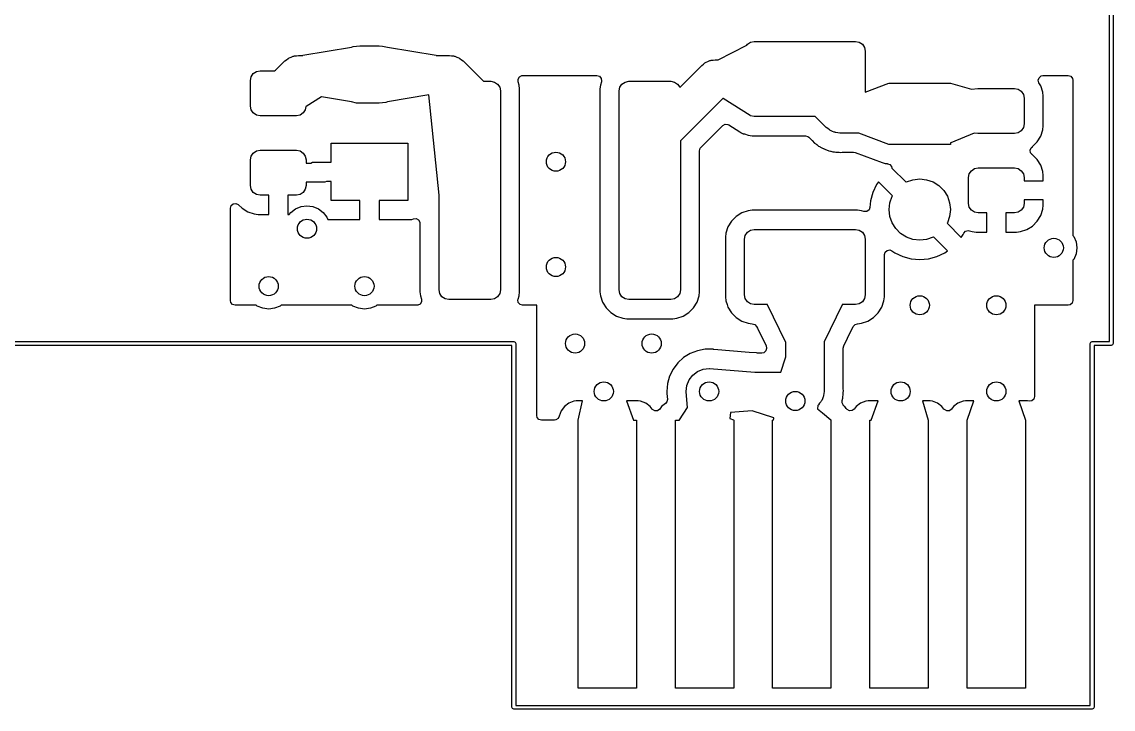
# Model space of a CAD drawing. Extents: x 90 to 175, y -109.5 to -35.9.
# Drawn here: x 146.55 to 175.05, y -109.55 to -91.6 of the extents above; entities that cross this region are included whole.
import ezdxf

# ---------------------------------------------------------------- set-up
doc = ezdxf.new("R2010")
doc.units = 0
doc.layers.add('BLACK', color=7, linetype='CONTINUOUS')

msp = doc.modelspace()

# ---------------------------------------------------------------- linework, layer by layer
at = {"layer": 'BLACK', "linetype": 'CONTINUOUS'}
for p, q in [((174.95, -99.95), (174.95, -36.05)), ((175.05, -36), (175.05, -100)), ((153.892275, -92.47087), (155.165897, -92.258599)), ((155.165897, -92.258599), (155.209538, -92.242716)), ((155.209538, -92.242716), (155.3825, -92.2225)), ((155.3825, -92.2225), (155.8825, -92.2225)), ((155.8825, -92.2225), (155.96957, -92.227571)), ((155.96957, -92.227571), (156.103778, -92.259379)), ((156.103778, -92.259379), (157.372724, -92.47087)), ((164.732252, -92.59), (165.481141, -92.203169)), ((165.481141, -92.203169), (165.485119, -92.202834)), ((165.485119, -92.202834), (165.498223, -92.183223)), ((165.498223, -92.183223), (165.579329, -92.12903)), ((165.579329, -92.12903), (165.675, -92.11)), ((165.675, -92.11), (168.325, -92.11)), ((168.325, -92.11), (168.420671, -92.12903)), ((168.420671, -92.12903), (168.501777, -92.183223)), ((168.501777, -92.183223), (168.55597, -92.264329)), ((168.55597, -92.264329), (168.575, -92.36)), ((153.423947, -92.618946), (153.466761, -92.586896)), ((153.466761, -92.586896), (153.50718, -92.551873)), ((153.50718, -92.551873), (153.523508, -92.544415)), ((153.523508, -92.544415), (153.537876, -92.533661)), ((153.537876, -92.533661), (153.587987, -92.514969)), ((153.587987, -92.514969), (153.636634, -92.492754)), ((153.636634, -92.492754), (153.654395, -92.4902)), ((153.654395, -92.4902), (153.671217, -92.483926)), ((153.671217, -92.483926), (153.72457, -92.48011)), ((153.72457, -92.48011), (153.7775, -92.4725)), ((153.7775, -92.4725), (153.889109, -92.4725)), ((153.889109, -92.4725), (153.892275, -92.47087)), ((157.372724, -92.47087), (157.375336, -92.4725)), ((157.375336, -92.4725), (157.7225, -92.4725)), ((157.7225, -92.4725), (157.775438, -92.480111)), ((157.775438, -92.480111), (157.828783, -92.483927)), ((157.828783, -92.483927), (157.8456, -92.490199)), ((157.8456, -92.490199), (157.863366, -92.492754)), ((157.863366, -92.492754), (157.912016, -92.514971)), ((157.912016, -92.514971), (157.962124, -92.533661)), ((157.962124, -92.533661), (157.97649, -92.544415)), ((157.97649, -92.544415), (157.99282, -92.551873)), ((157.99282, -92.551873), (158.033244, -92.5869)), ((158.033244, -92.5869), (158.076053, -92.618947)), ((164.470487, -92.632469), (164.519134, -92.610254)), ((164.519134, -92.610254), (164.536895, -92.6077)), ((164.536895, -92.6077), (164.553717, -92.601426)), ((164.553717, -92.601426), (164.60707, -92.59761)), ((164.60707, -92.59761), (164.66, -92.59)), ((164.66, -92.59), (164.732252, -92.59)), ((168.575, -92.36), (168.575, -93.434374)), ((152.598223, -92.948223), (152.679329, -92.89403)), ((152.679329, -92.89403), (152.775, -92.875)), ((152.775, -92.875), (153.144538, -92.875)), ((153.144538, -92.875), (153.148644, -92.872012)), ((153.148644, -92.872012), (153.180161, -92.862731)), ((153.180161, -92.862731), (153.423947, -92.618946)), ((158.076053, -92.618947), (158.607107, -93.15)), ((163.732229, -93.310663), (164.306447, -92.736446)), ((164.306447, -92.736446), (164.349261, -92.704396)), ((164.349261, -92.704396), (164.38968, -92.669373)), ((164.38968, -92.669373), (164.406008, -92.661915)), ((164.406008, -92.661915), (164.420376, -92.651161)), ((164.420376, -92.651161), (164.470487, -92.632469)), ((152.525, -93.125), (152.54403, -93.029329)), ((152.525, -93.8), (152.525, -93.125)), ((152.54403, -93.029329), (152.598223, -92.948223)), ((158.607107, -93.15), (158.8, -93.15)), ((158.8, -93.15), (158.895671, -93.16903)), ((158.895671, -93.16903), (158.976777, -93.223223)), ((159.509696, -93.093176), (159.545428, -93.033134)), ((159.512097, -93.163003), (159.509696, -93.093176)), ((159.539999, -93.247203), (159.512097, -93.163003)), ((159.545428, -93.033134), (159.607948, -93.001941)), ((159.607948, -93.001941), (159.629804, -93)), ((159.629804, -93), (161.570196, -93)), ((161.570196, -93), (161.637235, -93.019685)), ((161.637235, -93.019685), (161.68299, -93.072489)), ((161.687902, -93.163004), (161.660001, -93.247203)), ((161.68299, -93.072489), (161.692934, -93.141647)), ((161.692934, -93.141647), (161.687902, -93.163004)), ((162.223223, -93.223223), (162.304329, -93.16903)), ((162.304329, -93.16903), (162.4, -93.15)), ((162.4, -93.15), (163.5, -93.15)), ((163.5, -93.15), (163.595671, -93.16903)), ((163.595671, -93.16903), (163.676777, -93.223223)), ((173.092604, -93.121704), (173.113527, -93.05504)), ((173.111044, -93.189096), (173.092604, -93.121704)), ((173.113527, -93.05504), (173.167169, -93.010271)), ((173.167169, -93.010271), (173.216583, -93)), ((173.216583, -93), (173.876, -93)), ((173.876, -93), (173.943039, -93.019685)), ((173.943039, -93.019685), (173.988794, -93.072489)), ((173.988794, -93.072489), (174, -93.124)), ((174, -93.124), (174, -97.174437)), ((158.976777, -93.223223), (159.03097, -93.304329)), ((159.03097, -93.304329), (159.05, -93.4)), ((159.05, -93.4), (159.05, -98.6)), ((159.550499, -93.349992), (159.539999, -93.247203)), ((159.5505, -98.650009), (159.550499, -93.349992)), ((161.66, -93.247204), (161.6495, -93.349983)), ((161.6495, -93.349983), (161.6495, -98.650001)), ((161.660001, -93.247203), (161.66, -93.247204)), ((162.15, -93.4), (162.16903, -93.304329)), ((162.15, -98.6), (162.15, -93.4)), ((162.16903, -93.304329), (162.223223, -93.223223)), ((163.676777, -93.223223), (163.73097, -93.304329)), ((163.73097, -93.304329), (163.732229, -93.310663)), ((168.575, -93.434374), (169.192951, -93.202643)), ((169.192951, -93.202643), (169.2, -93.202882)), ((169.2, -93.202882), (169.2, -93.2)), ((169.2, -93.2), (170.8, -93.2)), ((170.8, -93.2), (170.8, -93.202834)), ((170.8, -93.202834), (170.80343, -93.201416)), ((170.80343, -93.201416), (170.806585, -93.201852)), ((170.806585, -93.201852), (171.352841, -93.355486)), ((171.352841, -93.355486), (171.518689, -93.338159)), ((171.518689, -93.338159), (171.519891, -93.338516)), ((171.519891, -93.338516), (171.525, -93.3375)), ((171.525, -93.3375), (172.475, -93.3375)), ((172.475, -93.3375), (172.570671, -93.35653)), ((172.570671, -93.35653), (172.651777, -93.410723)), ((172.651777, -93.410723), (172.70597, -93.491829)), ((173.159814, -93.268166), (173.111044, -93.189096)), ((173.214999, -93.434703), (173.159814, -93.268166)), ((173.225499, -93.537492), (173.214999, -93.434703)), ((154.376, -93.554749), (153.978337, -93.807325)), ((155.161212, -93.685618), (154.376, -93.554749)), ((155.29543, -93.717429), (155.161212, -93.685618)), ((155.3825, -93.7225), (155.29543, -93.717429)), ((155.8825, -93.7225), (155.3825, -93.7225)), ((156.055462, -93.702284), (155.8825, -93.7225)), ((156.099107, -93.686398), (156.055462, -93.702284)), ((157.177076, -93.506736), (156.099107, -93.686398)), ((157.448714, -96.122925), (157.177076, -93.506736)), ((164.861626, -93.59548), (163.75, -94.707106)), ((164.862613, -93.596271), (164.861626, -93.59548)), ((165.572855, -94.046863), (164.862613, -93.596271)), ((172.70597, -93.491829), (172.725, -93.5875)), ((172.725, -93.5875), (172.725, -94.2625)), ((173.2255, -94.312509), (173.225499, -93.537492)), ((152.54403, -93.895671), (152.525, -93.8)), ((152.598223, -93.976777), (152.54403, -93.895671)), ((152.679329, -94.03097), (152.598223, -93.976777)), ((152.775, -94.05), (152.679329, -94.03097)), ((153.820671, -94.03097), (153.725, -94.05)), ((153.901777, -93.976777), (153.820671, -94.03097)), ((153.95597, -93.895671), (153.901777, -93.976777)), ((153.97337, -93.808193), (153.95597, -93.895671)), ((153.978337, -93.807325), (153.97337, -93.808193)), ((153.725, -94.05), (152.775, -94.05)), ((164.286813, -94.878106), (164.858084, -94.306835)), ((164.858084, -94.306835), (164.919405, -94.273352)), ((164.919405, -94.273352), (164.989097, -94.278336)), ((164.989097, -94.278336), (165.012184, -94.289808)), ((165.012184, -94.289808), (165.302055, -94.473709)), ((165.573661, -94.047182), (165.572855, -94.046863)), ((165.579329, -94.05097), (165.573661, -94.047182)), ((165.675, -94.07), (165.579329, -94.05097)), ((167.272893, -94.07), (165.675, -94.07)), ((167.556446, -94.353553), (167.272893, -94.07)), ((172.725, -94.2625), (172.70597, -94.358171)), ((173.214999, -94.415297), (173.2255, -94.312509)), ((165.302055, -94.473709), (165.309251, -94.477378)), ((165.309251, -94.477378), (165.318184, -94.481934)), ((165.318184, -94.481934), (165.322562, -94.484395)), ((165.322562, -94.484395), (165.340571, -94.495503)), ((165.340571, -94.495503), (165.355659, -94.50481)), ((165.355659, -94.50481), (165.355661, -94.504811)), ((165.355661, -94.504811), (165.355666, -94.504814)), ((165.355666, -94.504814), (165.355668, -94.504814)), ((165.355668, -94.504814), (165.355671, -94.504816)), ((165.355671, -94.504816), (165.367821, -94.508842)), ((165.367821, -94.508842), (165.385155, -94.516084)), ((165.385155, -94.516084), (165.386397, -94.516718)), ((165.386397, -94.516718), (165.390449, -94.518326)), ((165.390449, -94.518326), (165.394568, -94.51994)), ((165.394568, -94.51994), (165.394574, -94.519941)), ((165.394574, -94.519941), (165.394576, -94.519942)), ((165.394576, -94.519942), (165.413816, -94.52437)), ((165.413816, -94.52437), (165.419411, -94.525936)), ((165.419411, -94.525936), (165.522203, -94.559999)), ((165.522203, -94.559999), (165.624991, -94.5705)), ((165.624991, -94.5705), (167.014215, -94.570499)), ((167.014215, -94.570499), (167.081254, -94.590184)), ((167.081254, -94.590184), (167.101896, -94.606818)), ((167.599262, -94.385604), (167.556446, -94.353553)), ((167.63968, -94.420627), (167.599262, -94.385604)), ((167.656006, -94.428083), (167.63968, -94.420627)), ((167.670375, -94.438839), (167.656006, -94.428083)), ((167.720485, -94.457529), (167.670375, -94.438839)), ((167.769134, -94.479746), (167.720485, -94.457529)), ((167.786899, -94.4823), (167.769134, -94.479746)), ((167.803717, -94.488573), (167.786899, -94.4823)), ((167.857061, -94.492388), (167.803717, -94.488573)), ((167.91, -94.5), (167.857061, -94.492388)), ((168.404545, -94.5), (167.91, -94.5)), ((168.407592, -94.502847), (168.404545, -94.5)), ((169.192951, -94.797356), (168.407592, -94.502847)), ((171.419241, -94.50145), (170.807071, -94.760363)), ((171.518688, -94.51184), (171.419241, -94.50145)), ((171.521124, -94.511839), (171.518688, -94.51184)), ((171.521272, -94.511758), (171.521124, -94.511839)), ((171.525, -94.5125), (171.521272, -94.511758)), ((172.475, -94.5125), (171.525, -94.5125)), ((172.570671, -94.49347), (172.475, -94.5125)), ((172.651777, -94.439277), (172.570671, -94.49347)), ((172.70597, -94.358171), (172.651777, -94.439277)), ((173.067712, -94.731156), (173.159814, -94.581834)), ((173.159814, -94.581834), (173.214999, -94.415297)), ((154.6325, -95.2625), (154.6325, -94.7625)), ((154.6325, -94.7625), (156.6325, -94.7625)), ((156.6325, -94.7625), (156.6325, -96.2625)), ((163.75, -94.707106), (163.75, -98.6)), ((164.270184, -94.898743), (164.286813, -94.878106)), ((167.101896, -94.606818), (167.184366, -94.689287)), ((167.184366, -94.689287), (167.193566, -94.698487)), ((167.193566, -94.698487), (167.254941, -94.763053)), ((167.254941, -94.763053), (167.254944, -94.763055)), ((167.254944, -94.763055), (167.254947, -94.763058)), ((167.254947, -94.763058), (167.285877, -94.784584)), ((167.285877, -94.784584), (167.305295, -94.7981)), ((167.305295, -94.7981), (167.30905, -94.800932)), ((167.30905, -94.800932), (167.356593, -94.839698)), ((167.356593, -94.839698), (167.387045, -94.855604)), ((167.387045, -94.855604), (167.393756, -94.859671)), ((167.393756, -94.859671), (167.421951, -94.879295)), ((167.421951, -94.879295), (167.478332, -94.90349)), ((169.197052, -94.798101), (169.192951, -94.797356)), ((169.2, -94.796881), (169.197052, -94.798101)), ((169.2, -94.8), (169.2, -94.796881)), ((170.8, -94.8), (169.2, -94.8)), ((170.807071, -94.760363), (170.8, -94.760415)), ((170.8, -94.760415), (170.8, -94.8)), ((172.882397, -94.947417), (172.910243, -94.883336)), ((172.910243, -94.883336), (172.940344, -94.857254)), ((172.940344, -94.857254), (172.943656, -94.855212)), ((172.943656, -94.855212), (173.067712, -94.731156)), ((152.525, -95.2), (152.54403, -95.104329)), ((152.54403, -95.104329), (152.598223, -95.023223)), ((152.598223, -95.023223), (152.679329, -94.96903)), ((152.679329, -94.96903), (152.775, -94.95)), ((152.775, -94.95), (153.725, -94.95)), ((153.725, -94.95), (153.820671, -94.96903)), ((153.820671, -94.96903), (153.901777, -95.023223)), ((153.901777, -95.023223), (153.95597, -95.104329)), ((153.95597, -95.104329), (153.975, -95.2)), ((164.250499, -94.965781), (164.270184, -94.898743)), ((164.2505, -98.650009), (164.250499, -94.965781)), ((167.478332, -94.90349), (167.482567, -94.905501)), ((167.482567, -94.905501), (167.536951, -94.933909)), ((167.536951, -94.933909), (167.569973, -94.943356)), ((167.569973, -94.943356), (167.577365, -94.945989)), ((167.577365, -94.945989), (167.60894, -94.959539)), ((167.60894, -94.959539), (167.608941, -94.95954)), ((167.608941, -94.95954), (167.622054, -94.962234)), ((167.622054, -94.962234), (167.669055, -94.971892)), ((167.669055, -94.971892), (167.673595, -94.973006)), ((167.673595, -94.973006), (167.732582, -94.989886)), ((167.732582, -94.989886), (167.766841, -94.992494)), ((167.766841, -94.992494), (167.774609, -94.993585)), ((167.774609, -94.993585), (167.808255, -95.0005)), ((167.808255, -95.0005), (167.808259, -95.0005)), ((167.808259, -95.0005), (167.869601, -95.0005)), ((167.869601, -95.0005), (167.874308, -95.000678)), ((167.874308, -95.000678), (167.898209, -95.002499)), ((167.898209, -95.002499), (167.935475, -95.005337)), ((167.935475, -95.005337), (167.935475, -95.005336)), ((167.935475, -95.005336), (167.935476, -95.005337)), ((167.935476, -95.005337), (167.969559, -95.000996)), ((167.969559, -95.000996), (167.977389, -95.0005)), ((167.977389, -95.0005), (168.272514, -95.0005)), ((168.272514, -95.0005), (168.316053, -95.008395)), ((168.316053, -95.008395), (169.015451, -95.270669)), ((172.893617, -95.01638), (172.882397, -94.947417)), ((172.937817, -95.065524), (172.893617, -95.01638)), ((172.937677, -95.065702), (172.937817, -95.065524)), ((172.938713, -95.066521), (172.937677, -95.065702)), ((172.940339, -95.068329), (172.938713, -95.066521)), ((172.943341, -95.070181), (172.940339, -95.068329)), ((172.943344, -95.070183), (172.943341, -95.070181)), ((173.067315, -95.194154), (172.943344, -95.070183)), ((152.525, -95.875), (152.525, -95.2)), ((153.975, -95.2), (153.975, -95.2875)), ((153.975, -95.2875), (154.10191, -95.2875)), ((154.10191, -95.2875), (154.142504, -95.265334)), ((154.142504, -95.265334), (154.168862, -95.2625)), ((154.168862, -95.2625), (154.6325, -95.2625)), ((169.015451, -95.270669), (169.015457, -95.27067)), ((169.015457, -95.27067), (169.015458, -95.270671)), ((169.015458, -95.270671), (169.067678, -95.28508)), ((169.067678, -95.28508), (169.072833, -95.286749)), ((169.072833, -95.286749), (169.092517, -95.294091)), ((169.092517, -95.294091), (169.152113, -95.300499)), ((169.152113, -95.300499), (169.152122, -95.300499)), ((169.152122, -95.300499), (169.152127, -95.3005)), ((169.152127, -95.3005), (169.152131, -95.300499)), ((169.152131, -95.300499), (169.155434, -95.300677)), ((169.155417, -95.300977), (169.155353, -95.302178)), ((169.155353, -95.302178), (169.216672, -95.320112)), ((169.155431, -95.300856), (169.155417, -95.300977)), ((169.155434, -95.300677), (169.155424, -95.300855)), ((169.155424, -95.300855), (169.155431, -95.300856)), ((169.216672, -95.320112), (169.262483, -95.372867)), ((169.262483, -95.372867), (169.270016, -95.416462)), ((169.270016, -95.416462), (169.64054, -95.786986)), ((171.348223, -95.485723), (171.429329, -95.43153)), ((171.429329, -95.43153), (171.525, -95.4125)), ((171.525, -95.4125), (172.475, -95.4125)), ((172.475, -95.4125), (172.570671, -95.43153)), ((172.570671, -95.43153), (172.651777, -95.485723)), ((173.159356, -95.343375), (173.067315, -95.194154)), ((173.159358, -95.34338), (173.159356, -95.343375)), ((173.214505, -95.509802), (173.159358, -95.34338)), ((169.652893, -95.779225), (169.821983, -95.720058)), ((169.821983, -95.720058), (170, -95.7)), ((170, -95.7), (170.178017, -95.720058)), ((170.178017, -95.720058), (170.347107, -95.779225)), ((171.275, -95.6625), (171.29403, -95.566829)), ((171.275, -96.3375), (171.275, -95.6625)), ((171.29403, -95.566829), (171.348223, -95.485723)), ((172.651777, -95.485723), (172.70597, -95.566829)), ((172.70597, -95.566829), (172.725, -95.6625)), ((172.725, -95.6625), (172.725, -95.75)), ((173.224998, -95.612513), (173.214505, -95.509802)), ((173.224999, -95.612528), (173.224998, -95.612513)), ((173.224999, -95.75), (173.224999, -95.612528)), ((152.54403, -95.970671), (152.525, -95.875)), ((152.598223, -96.051777), (152.54403, -95.970671)), ((153.95597, -95.970671), (153.901777, -96.051777)), ((153.975, -95.875), (153.95597, -95.970671)), ((154.438638, -95.7875), (153.975, -95.7875)), ((153.975, -95.7875), (153.975, -95.875)), ((154.464996, -95.784666), (154.438638, -95.7875)), ((154.50559, -95.7625), (154.464996, -95.784666)), ((154.6325, -95.7625), (154.50559, -95.7625)), ((154.6325, -96.2625), (154.6325, -95.7625)), ((168.869868, -95.847513), (168.773734, -96.053673)), ((168.920973, -95.774526), (168.869868, -95.847513)), ((169.286986, -96.140539), (168.920973, -95.774526)), ((169.64054, -95.786986), (169.652893, -95.779225)), ((170.347107, -95.779225), (170.498792, -95.874535)), ((170.498792, -95.874535), (170.625465, -96.001208)), ((170.625465, -96.001208), (170.720775, -96.152893)), ((172.725, -95.75), (173.224999, -95.75)), ((152.679329, -96.10597), (152.598223, -96.051777)), ((152.775, -96.125), (152.679329, -96.10597)), ((153, -96.125), (152.775, -96.125)), ((153, -96.624998), (153, -96.125)), ((153.725, -96.125), (153.5, -96.125)), ((153.5, -96.125), (153.5, -96.624999)), ((153.820671, -96.10597), (153.725, -96.125)), ((153.901777, -96.051777), (153.820671, -96.10597)), ((155.3825, -96.2625), (154.6325, -96.2625)), ((155.3825, -96.7625), (155.3825, -96.2625)), ((156.6325, -96.2625), (155.8825, -96.2625)), ((155.8825, -96.2625), (155.8825, -96.7625)), ((157.448811, -96.123641), (157.448714, -96.122925)), ((157.45, -96.125537), (157.448811, -96.123641)), ((157.45, -98.6), (157.45, -96.125537)), ((168.714858, -96.273399), (168.70003, -96.442886)), ((168.71486, -96.273389), (168.714858, -96.273399)), ((168.77373, -96.053682), (168.71486, -96.273389)), ((168.773734, -96.053673), (168.77373, -96.053682)), ((169.220058, -96.321983), (169.279225, -96.152893)), ((169.279225, -96.152893), (169.286986, -96.140539)), ((170.720775, -96.152893), (170.779942, -96.321983)), ((173.225, -96.25), (172.725, -96.25)), ((172.725, -96.25), (172.725, -96.3375)), ((173.225, -96.387473), (173.225, -96.25)), ((152, -96.460023), (152.019685, -96.392984)), ((152, -98.876), (152, -96.460023)), ((152.019685, -96.392984), (152.072489, -96.347229)), ((152.072489, -96.347229), (152.141647, -96.337285)), ((152.141647, -96.337285), (152.205203, -96.36631)), ((152.205203, -96.36631), (152.211681, -96.372342)), ((152.211681, -96.372342), (152.306654, -96.467315)), ((152.306654, -96.467315), (152.455875, -96.559356)), ((152.455875, -96.559356), (152.45588, -96.559358)), ((152.45588, -96.559358), (152.622302, -96.614505)), ((153.537935, -96.624999), (153.575736, -96.575736)), ((153.575736, -96.575736), (153.7, -96.480385)), ((153.7, -96.480385), (153.844709, -96.420445)), ((153.844709, -96.420445), (154, -96.4)), ((154, -96.4), (154.155291, -96.420445)), ((154.155291, -96.420445), (154.3, -96.480385)), ((154.3, -96.480385), (154.424264, -96.575736)), ((154.424264, -96.575736), (154.519615, -96.7)), ((165.355663, -96.585187), (165.206342, -96.677289)), ((165.355668, -96.585185), (165.355663, -96.585187)), ((165.5222, -96.530001), (165.355668, -96.585185)), ((165.522203, -96.53), (165.5222, -96.530001)), ((165.624981, -96.519501), (165.522203, -96.53)), ((165.624998, -96.5195), (165.624981, -96.519501)), ((168.37501, -96.5195), (165.624998, -96.5195)), ((168.477795, -96.53), (168.37501, -96.5195)), ((168.477799, -96.530001), (168.477795, -96.53)), ((168.537499, -96.549784), (168.477799, -96.530001)), ((168.548224, -96.552811), (168.537499, -96.549784)), ((168.617986, -96.548933), (168.548224, -96.552811)), ((168.674577, -96.507954), (168.617986, -96.548933)), ((168.70003, -96.442886), (168.674577, -96.507954)), ((169.2, -96.5), (169.220058, -96.321983)), ((169.220058, -96.678017), (169.2, -96.5)), ((170.779942, -96.321983), (170.8, -96.5)), ((170.8, -96.5), (170.779942, -96.678017)), ((171.29403, -96.433171), (171.275, -96.3375)), ((171.348223, -96.514277), (171.29403, -96.433171)), ((171.429329, -96.56847), (171.348223, -96.514277)), ((171.525, -96.5875), (171.429329, -96.56847)), ((171.75, -96.5875), (171.525, -96.5875)), ((171.75, -97.087498), (171.75, -96.5875)), ((172.475, -96.5875), (172.25, -96.5875)), ((172.25, -96.5875), (172.25, -97.087499)), ((172.570671, -96.56847), (172.475, -96.5875)), ((172.651777, -96.514277), (172.570671, -96.56847)), ((172.70597, -96.433171), (172.651777, -96.514277)), ((172.725, -96.3375), (172.70597, -96.433171)), ((173.159358, -96.656619), (173.214505, -96.490197)), ((173.214505, -96.490197), (173.214506, -96.49019)), ((173.214506, -96.49019), (173.224999, -96.387486)), ((173.224999, -96.387486), (173.225, -96.387473)), ((152.622302, -96.614505), (152.622309, -96.614506)), ((152.622309, -96.614506), (152.725019, -96.624999)), ((152.725019, -96.624999), (152.999999, -96.624999)), ((152.999999, -96.624999), (153, -96.624998)), ((153.5, -96.624999), (153.537935, -96.624999)), ((154.519615, -96.7), (154.543677, -96.758092)), ((154.543677, -96.758092), (154.584655, -96.762499)), ((154.584655, -96.762499), (154.584672, -96.7625)), ((154.584672, -96.7625), (155.3825, -96.7625)), ((155.8825, -96.7625), (156.680328, -96.7625)), ((156.680328, -96.7625), (156.680344, -96.762499)), ((156.680344, -96.762499), (156.739872, -96.756098)), ((156.739872, -96.756098), (156.739883, -96.756095)), ((156.739883, -96.756095), (156.782166, -96.740325)), ((156.782166, -96.740325), (156.851857, -96.73534)), ((156.851857, -96.73534), (156.913181, -96.768824)), ((156.913181, -96.768824), (156.946666, -96.830147)), ((156.946666, -96.830147), (156.9495, -96.856506)), ((156.9495, -96.856506), (156.9495, -98.650001)), ((165.082289, -96.801342), (164.990187, -96.950663)), ((165.206342, -96.677289), (165.082289, -96.801342)), ((169.279225, -96.847107), (169.220058, -96.678017)), ((169.374535, -96.998792), (169.279225, -96.847107)), ((170.720775, -96.847107), (170.713013, -96.85946)), ((170.713013, -96.85946), (171.079025, -97.225472)), ((170.779942, -96.678017), (170.720775, -96.847107)), ((172.943345, -96.929815), (173.067315, -96.805845)), ((173.067315, -96.805845), (173.159356, -96.656624)), ((173.159356, -96.656624), (173.159358, -96.656619)), ((164.935, -97.117204), (164.9245, -97.219983)), ((164.935001, -97.117204), (164.935, -97.117204)), ((164.990186, -96.950666), (164.935001, -97.117203)), ((164.935001, -97.117203), (164.935001, -97.117204)), ((164.990187, -96.950663), (164.990186, -96.950666)), ((165.44403, -97.174329), (165.498223, -97.093223)), ((165.498223, -97.093223), (165.579329, -97.03903)), ((165.579329, -97.03903), (165.675, -97.02)), ((165.675, -97.02), (168.325, -97.02)), ((168.325, -97.02), (168.420671, -97.03903)), ((168.420671, -97.03903), (168.501777, -97.093223)), ((168.501777, -97.093223), (168.55597, -97.174329)), ((169.501208, -97.125465), (169.374535, -96.998792)), ((169.652893, -97.220775), (169.501208, -97.125465)), ((171.079025, -97.225472), (171.130132, -97.152483)), ((171.130132, -97.152483), (171.146391, -97.117615)), ((171.146391, -97.117615), (171.192561, -97.065174)), ((171.192561, -97.065174), (171.259754, -97.04602)), ((171.259754, -97.04602), (171.29778, -97.05231)), ((171.29778, -97.05231), (171.372305, -97.077005)), ((171.372305, -97.077005), (171.372309, -97.077006)), ((171.372309, -97.077006), (171.475019, -97.087499)), ((171.475019, -97.087499), (171.749999, -97.087499)), ((171.749999, -97.087499), (171.75, -97.087498)), ((172.25, -97.087499), (172.524972, -97.087499)), ((172.524972, -97.087499), (172.524986, -97.087498)), ((172.524986, -97.087498), (172.627697, -97.077005)), ((172.627697, -97.077005), (172.794119, -97.021858)), ((172.794119, -97.021858), (172.794124, -97.021856)), ((172.794124, -97.021856), (172.943345, -96.929815)), ((164.9245, -97.219983), (164.9245, -98.780001)), ((165.425, -97.27), (165.44403, -97.174329)), ((165.425, -98.73), (165.425, -97.27)), ((168.55597, -97.174329), (168.575, -97.27)), ((168.575, -97.27), (168.575, -98.73)), ((169.821983, -97.279942), (169.652893, -97.220775)), ((170, -97.3), (169.821983, -97.279942)), ((170.178017, -97.279942), (170, -97.3)), ((170.347107, -97.220775), (170.178017, -97.279942)), ((170.35946, -97.213013), (170.347107, -97.220775)), ((170.725472, -97.579025), (170.35946, -97.213013)), ((174, -97.174437), (174.019615, -97.2)), ((174.019615, -97.2), (174.079555, -97.344709)), ((174.079555, -97.344709), (174.1, -97.5)), ((169.075499, -97.677865), (169.095184, -97.610827)), ((169.0755, -98.780009), (169.075499, -97.677865)), ((169.095184, -97.610827), (169.147987, -97.565072)), ((169.147987, -97.565072), (169.217146, -97.555128)), ((169.217146, -97.555128), (169.270623, -97.576292)), ((169.270623, -97.576292), (169.34751, -97.630129)), ((169.34751, -97.630129), (169.347516, -97.630133)), ((169.347516, -97.630133), (169.553673, -97.726265)), ((169.553673, -97.726265), (169.553682, -97.726269)), ((169.553682, -97.726269), (169.773389, -97.785139)), ((170.22661, -97.785139), (170.446317, -97.726269)), ((170.446317, -97.726269), (170.446331, -97.726264)), ((170.446331, -97.726264), (170.652478, -97.630136)), ((170.652478, -97.630136), (170.725472, -97.579025)), ((174.079555, -97.655291), (174.019615, -97.8)), ((174.1, -97.5), (174.079555, -97.655291)), ((169.773389, -97.785139), (169.7734, -97.785141)), ((169.7734, -97.785141), (169.999998, -97.804966)), ((169.999998, -97.804966), (170.000002, -97.804966)), ((170.000002, -97.804966), (170.226599, -97.785141)), ((170.226599, -97.785141), (170.22661, -97.785139)), ((174.019615, -97.8), (174, -97.825562)), ((174, -97.825562), (174, -98.876)), ((152.011206, -98.927511), (152, -98.876)), ((156.9495, -98.650001), (156.949501, -98.650018)), ((156.949501, -98.650018), (156.96, -98.752796)), ((156.96, -98.752796), (156.987902, -98.836995)), ((156.987902, -98.836995), (156.990304, -98.906824)), ((157.46903, -98.695671), (157.45, -98.6)), ((157.523223, -98.776777), (157.46903, -98.695671)), ((157.604329, -98.83097), (157.523223, -98.776777)), ((157.7, -98.85), (157.604329, -98.83097)), ((158.8, -98.85), (157.7, -98.85)), ((158.895671, -98.83097), (158.8, -98.85)), ((158.976777, -98.776777), (158.895671, -98.83097)), ((159.03097, -98.695671), (158.976777, -98.776777)), ((159.05, -98.6), (159.03097, -98.695671)), ((159.507066, -98.858353), (159.512098, -98.836996)), ((159.51701, -98.927511), (159.507066, -98.858353)), ((159.512098, -98.836995), (159.539999, -98.752797)), ((159.512098, -98.836996), (159.512098, -98.836995)), ((159.539999, -98.752797), (159.5505, -98.650009)), ((161.6495, -98.650001), (161.649501, -98.650018)), ((161.649501, -98.650018), (161.66, -98.752796)), ((161.66, -98.752796), (161.660001, -98.752799)), ((161.660001, -98.752799), (161.715185, -98.919331)), ((162.16903, -98.695671), (162.15, -98.6)), ((162.223223, -98.776777), (162.16903, -98.695671)), ((162.304329, -98.83097), (162.223223, -98.776777)), ((162.4, -98.85), (162.304329, -98.83097)), ((163.5, -98.85), (162.4, -98.85)), ((163.595671, -98.83097), (163.5, -98.85)), ((163.676777, -98.776777), (163.595671, -98.83097)), ((163.73097, -98.695671), (163.676777, -98.776777)), ((163.75, -98.6), (163.73097, -98.695671)), ((164.184814, -98.919334), (164.239999, -98.752797)), ((164.239999, -98.752797), (164.2505, -98.650009)), ((164.9245, -98.780001), (164.924501, -98.780018)), ((164.924501, -98.780018), (164.935, -98.882796)), ((165.44403, -98.825671), (165.425, -98.73)), ((165.498223, -98.906777), (165.44403, -98.825671)), ((168.55597, -98.825671), (168.501777, -98.906777)), ((168.575, -98.73), (168.55597, -98.825671)), ((169.064999, -98.882797), (169.0755, -98.780009)), ((174, -98.876), (173.980315, -98.943039)), ((152.056961, -98.980315), (152.011206, -98.927511)), ((152.124, -99), (152.056961, -98.980315)), ((152.674437, -99), (152.124, -99)), ((152.7, -99.019615), (152.674437, -99)), ((152.844709, -99.079555), (152.7, -99.019615)), ((153, -99.1), (152.844709, -99.079555)), ((153.155291, -99.079555), (153, -99.1)), ((153.3, -99.019615), (153.155291, -99.079555)), ((153.325563, -99), (153.3, -99.019615)), ((155.174437, -99), (153.325563, -99)), ((155.2, -99.019615), (155.174437, -99)), ((155.344709, -99.079555), (155.2, -99.019615)), ((155.5, -99.1), (155.344709, -99.079555)), ((155.655291, -99.079555), (155.5, -99.1)), ((155.8, -99.019615), (155.655291, -99.079555)), ((155.825563, -99), (155.8, -99.019615)), ((156.870196, -99), (155.825563, -99)), ((156.892052, -98.998059), (156.870196, -99)), ((156.954572, -98.966866), (156.892052, -98.998059)), ((156.990304, -98.906824), (156.954572, -98.966866)), ((159.562765, -98.980315), (159.51701, -98.927511)), ((159.629804, -99), (159.562765, -98.980315)), ((160, -99), (159.629804, -99)), ((160, -101.876), (160, -99)), ((161.715185, -98.919331), (161.715187, -98.919336)), ((161.715187, -98.919336), (161.729807, -98.943039)), ((161.729807, -98.943039), (161.807288, -99.068656)), ((161.807288, -99.068656), (161.931344, -99.192712)), ((163.968656, -99.192712), (164.092712, -99.068656)), ((164.092712, -99.068656), (164.184814, -98.919334)), ((164.935, -98.882796), (164.935001, -98.882799)), ((164.935001, -98.882799), (164.967315, -98.980315)), ((164.967315, -98.980315), (164.990186, -99.049334)), ((164.990186, -99.049334), (165.082288, -99.198656)), ((165.579329, -98.96097), (165.498223, -98.906777)), ((165.675, -98.98), (165.579329, -98.96097)), ((166.023203, -98.98), (165.675, -98.98)), ((166.023675, -98.987503), (166.023203, -98.98)), ((166.49679, -99.953446), (166.023675, -98.987503)), ((167.976324, -98.987503), (167.50321, -99.953446)), ((167.977517, -98.982363), (167.976324, -98.987503)), ((168.325, -98.98), (167.97654, -98.98)), ((167.97654, -98.98), (167.977517, -98.982363)), ((168.420671, -98.96097), (168.325, -98.98)), ((168.501777, -98.906777), (168.420671, -98.96097)), ((168.917712, -99.198656), (169.009814, -99.049334)), ((169.009814, -99.049334), (169.064999, -98.882797)), ((173.876, -99), (173, -99)), ((173, -99), (173, -101.382399)), ((173.927511, -98.988794), (173.876, -99)), ((173.980315, -98.943039), (173.927511, -98.988794)), ((161.931344, -99.192712), (162.080666, -99.284814)), ((162.080666, -99.284814), (162.247203, -99.339999)), ((162.247203, -99.339999), (162.349991, -99.3505)), ((162.349991, -99.3505), (163.550008, -99.350499)), ((163.550008, -99.350499), (163.652797, -99.339999)), ((163.652797, -99.339999), (163.819334, -99.284814)), ((163.819334, -99.284814), (163.968656, -99.192712)), ((165.082288, -99.198656), (165.206344, -99.322712)), ((165.206344, -99.322712), (165.355666, -99.414814)), ((165.355666, -99.414814), (165.522203, -99.469999)), ((168.477797, -99.469999), (168.644334, -99.414814)), ((168.644334, -99.414814), (168.793656, -99.322712)), ((168.793656, -99.322712), (168.917712, -99.198656)), ((165.522203, -99.469999), (165.624991, -99.4805)), ((165.624991, -99.4805), (165.625003, -99.480499)), ((165.625003, -99.480499), (165.628139, -99.48066)), ((165.628129, -99.480844), (165.628099, -99.481442)), ((165.628099, -99.481442), (165.691929, -99.500162)), ((165.628132, -99.480821), (165.628129, -99.480844)), ((165.628139, -99.48066), (165.62813, -99.48082)), ((165.62813, -99.48082), (165.628132, -99.480821)), ((165.691929, -99.500162), (165.736283, -99.549955)), ((165.736283, -99.549955), (165.759964, -99.598303)), ((165.759964, -99.598303), (165.986859, -100.061548)), ((168.113061, -99.857543), (168.263715, -99.549955)), ((168.263715, -99.549955), (168.310882, -99.498408)), ((168.310882, -99.498408), (168.371896, -99.481385)), ((168.371859, -99.480659), (168.374998, -99.480499)), ((168.371896, -99.481385), (168.371859, -99.480659)), ((168.374998, -99.480499), (168.375008, -99.480499)), ((168.375008, -99.480499), (168.477797, -99.469999)), ((139.6, -99.95), (159.4, -99.95)), ((159.4, -99.95), (159.435355, -99.964645)), ((159.435355, -99.964645), (159.45, -100)), ((159.45, -100), (159.45, -109.45)), ((166.499024, -99.956573), (166.49679, -99.953446)), ((166.5, -99.956977), (166.499024, -99.956573)), ((166.5, -100.364213), (166.5, -99.956977)), ((167.50321, -99.953446), (167.5, -99.956276)), ((167.5, -99.956276), (167.5, -101.25)), ((168.01314, -100.061548), (168.113061, -99.857543)), ((174.45, -100), (174.464645, -99.964645)), ((174.45, -109.45), (174.45, -100)), ((174.464645, -99.964645), (174.5, -99.95)), ((174.5, -99.95), (174.95, -99.95)), ((175.05, -100), (175.035355, -100.035355)), ((159.35, -100.05), (139.65, -100.05)), ((159.35, -109.5), (159.35, -100.05)), ((164.007357, -100.260655), (163.83396, -100.368017)), ((164.007364, -100.260651), (164.007357, -100.260655)), ((164.197541, -100.186977), (164.007364, -100.260651)), ((164.197544, -100.186976), (164.197541, -100.186976)), ((164.197541, -100.186976), (164.197541, -100.186977)), ((164.398024, -100.1495), (164.197544, -100.186976)), ((164.445784, -100.1495), (164.398024, -100.1495)), ((164.454459, -100.148891), (164.445784, -100.1495)), ((164.458479, -100.148323), (164.454459, -100.148891)), ((164.49959, -100.146999), (164.458479, -100.148323)), ((164.532475, -100.145941), (164.49959, -100.146999)), ((164.532476, -100.145941), (164.532475, -100.145941)), ((164.532479, -100.145941), (164.532476, -100.145941)), ((164.541725, -100.146321), (164.532479, -100.145941)), ((164.544038, -100.146417), (164.541725, -100.146321)), ((164.561252, -100.147851), (164.544038, -100.146417)), ((164.578467, -100.149286), (164.561252, -100.147851)), ((164.583617, -100.1495), (164.578467, -100.149286)), ((164.601976, -100.1495), (164.583617, -100.1495)), ((164.60198, -100.1495), (164.601976, -100.1495)), ((164.615724, -100.152069), (164.60198, -100.1495)), ((164.621968, -100.15291), (164.615724, -100.152069)), ((165.546513, -100.229957), (164.621968, -100.15291)), ((165.731252, -100.245352), (165.546513, -100.229957)), ((165.735591, -100.246349), (165.731252, -100.245352)), ((165.763364, -100.2495), (165.735591, -100.246349)), ((165.8755, -100.2495), (165.763364, -100.2495)), ((165.927011, -100.238294), (165.8755, -100.2495)), ((165.979815, -100.192539), (165.927011, -100.238294)), ((165.9995, -100.1255), (165.979815, -100.192539)), ((165.986859, -100.061548), (165.98686, -100.061549)), ((165.98686, -100.061549), (165.9995, -100.116093)), ((165.9995, -100.116093), (165.9995, -100.1255)), ((168.0005, -100.116091), (168.01314, -100.061548)), ((168.0005, -100.309342), (168.0005, -100.116091)), ((175, -100.05), (174.55, -100.05)), ((174.55, -100.05), (174.55, -109.5)), ((175.035355, -100.035355), (175, -100.05)), ((163.683237, -100.505418), (163.560327, -100.668178)), ((163.833958, -100.368019), (163.683237, -100.505418)), ((163.83396, -100.368017), (163.833958, -100.368019)), ((166.369495, -100.75), (166.495583, -100.372521)), ((166.495583, -100.372521), (166.49733, -100.367288)), ((166.49733, -100.367288), (166.5, -100.364213)), ((168.000939, -100.315823), (168.0005, -100.309342)), ((168.0005, -100.433516), (168.000798, -100.427439)), ((168.0005, -101.182603), (168.0005, -100.433516)), ((168.000798, -100.427439), (168.002138, -100.41383)), ((168.000962, -100.316947), (168.000939, -100.315823)), ((168.000963, -100.31695), (168.000962, -100.316947)), ((168.001258, -100.331128), (168.000963, -100.31695)), ((168.002778, -100.404069), (168.001258, -100.331128)), ((168.002138, -100.41383), (168.002778, -100.40407)), ((168.002778, -100.40407), (168.002778, -100.404069)), ((163.469417, -100.850752), (163.413602, -101.046917)), ((163.469422, -100.850739), (163.469417, -100.850752)), ((163.560327, -100.668178), (163.469422, -100.850739)), ((163.980385, -100.95), (164.075736, -100.825736)), ((164.075736, -100.825736), (164.2, -100.730385)), ((164.2, -100.730385), (164.344709, -100.670445)), ((164.344709, -100.670445), (164.5, -100.65)), ((164.5, -100.65), (164.51073, -100.651412)), ((164.51073, -100.651412), (164.511697, -100.651014)), ((164.511697, -100.651014), (164.512645, -100.651053)), ((164.512645, -100.651053), (165.689272, -100.749106)), ((165.689272, -100.749106), (165.691007, -100.75)), ((165.691007, -100.75), (166.369495, -100.75)), ((163.413602, -101.046917), (163.394785, -101.249999)), ((163.9, -101.25), (163.920445, -101.094709)), ((163.920445, -101.094709), (163.980385, -100.95)), ((163.394785, -101.249999), (163.394785, -101.250004)), ((163.394785, -101.250004), (163.397426, -101.278513)), ((163.397735, -101.29733), (163.3973, -101.304624)), ((163.3973, -101.304624), (163.410061, -101.45777)), ((163.397426, -101.278513), (163.397735, -101.29733)), ((163.901487, -101.261295), (163.9, -101.25)), ((163.901054, -101.26265), (163.901487, -101.261295)), ((163.934838, -101.66806), (163.901054, -101.26265)), ((167.457529, -101.439514), (167.438839, -101.489625)), ((167.479746, -101.390866), (167.457529, -101.439514)), ((167.4823, -101.3731), (167.479746, -101.390866)), ((167.488573, -101.356283), (167.4823, -101.3731)), ((167.492388, -101.302938), (167.488573, -101.356283)), ((167.5, -101.25), (167.492388, -101.302938)), ((167.973004, -101.486411), (167.989886, -101.427418)), ((167.989886, -101.427418), (167.992494, -101.393157)), ((167.992494, -101.393157), (167.993585, -101.385389)), ((167.993585, -101.385389), (168.0005, -101.351743)), ((168.000997, -101.190442), (168.0005, -101.182603)), ((168.0005, -101.290398), (168.000679, -101.285688)), ((168.0005, -101.351743), (168.0005, -101.290398)), ((168.000679, -101.285688), (168.005337, -101.224524)), ((168.005337, -101.224524), (168.000997, -101.190442)), ((173, -101.382399), (172.980315, -101.449438)), ((160.720809, -101.642812), (160.634649, -101.757906)), ((160.720812, -101.642809), (160.720809, -101.642812)), ((160.835906, -101.556649), (160.720812, -101.642809)), ((160.835913, -101.556645), (160.835906, -101.556649)), ((160.97062, -101.506403), (160.835913, -101.556645)), ((160.970627, -101.506401), (160.97062, -101.506403)), ((161.030155, -101.5), (160.970627, -101.506401)), ((161.192667, -101.5), (161.030155, -101.5)), ((161.078, -102), (161.192667, -101.5)), ((162.649844, -101.5), (162.342683, -101.5)), ((162.342683, -101.5), (162.528049, -102)), ((162.709372, -101.506401), (162.649844, -101.5)), ((162.709379, -101.506403), (162.709372, -101.506401)), ((162.844086, -101.556645), (162.709379, -101.506403)), ((162.844093, -101.556649), (162.844086, -101.556645)), ((162.959186, -101.642808), (162.844093, -101.556649)), ((163.01042, -101.711248), (162.959186, -101.642808)), ((163.022004, -101.724617), (163.01042, -101.711248)), ((163.083327, -101.758103), (163.022004, -101.724617)), ((163.208953, -101.711249), (163.153018, -101.75312)), ((163.260454, -101.642454), (163.208953, -101.711249)), ((163.360801, -101.567333), (163.260454, -101.642454)), ((163.396011, -101.526213), (163.360801, -101.567333)), ((163.410061, -101.45777), (163.396011, -101.526213)), ((163.728591, -101.996127), (163.934838, -101.66806)), ((167.340262, -101.616844), (167.332877, -101.705464)), ((167.332877, -101.705464), (167.460401, -101.813049)), ((167.353553, -101.603554), (167.340262, -101.616844)), ((167.385604, -101.560737), (167.353553, -101.603554)), ((167.420627, -101.52032), (167.385604, -101.560737)), ((167.428083, -101.503993), (167.420627, -101.52032)), ((167.438839, -101.489625), (167.428083, -101.503993)), ((167.970432, -101.49805), (167.971895, -101.490929)), ((167.971113, -101.551049), (167.970432, -101.49805)), ((168.001208, -101.604369), (167.971113, -101.551049)), ((167.971895, -101.490929), (167.973004, -101.486411)), ((167.999627, -101.605777), (168.001208, -101.604369)), ((168.009425, -101.616787), (167.999627, -101.605777)), ((168.027743, -101.633618), (168.009425, -101.616787)), ((168.039545, -101.642453), (168.027743, -101.633618)), ((168.076549, -101.691883), (168.039545, -101.642453)), ((168.079866, -101.695943), (168.076549, -101.691883)), ((168.099061, -101.717515), (168.079866, -101.695943)), ((168.104014, -101.722766), (168.099061, -101.717515)), ((168.165337, -101.756252), (168.104014, -101.722766)), ((168.290963, -101.709398), (168.235028, -101.751269)), ((168.340812, -101.642809), (168.290963, -101.709398)), ((168.455906, -101.556649), (168.340812, -101.642809)), ((168.455913, -101.556645), (168.455906, -101.556649)), ((168.59062, -101.506403), (168.455913, -101.556645)), ((168.590627, -101.506401), (168.59062, -101.506403)), ((168.650155, -101.5), (168.590627, -101.506401)), ((168.910303, -101.5), (168.650155, -101.5)), ((168.730909, -102), (168.910303, -101.5)), ((170.269844, -101.5), (170.074, -101.5)), ((170.074, -101.5), (170.222, -102)), ((170.329372, -101.506401), (170.269844, -101.5)), ((170.329379, -101.506403), (170.329372, -101.506401)), ((170.464086, -101.556645), (170.329379, -101.506403)), ((170.464093, -101.556649), (170.464086, -101.556645)), ((170.579187, -101.642809), (170.464093, -101.556649)), ((170.630734, -101.711666), (170.579187, -101.642809)), ((170.642318, -101.725034), (170.630734, -101.711666)), ((170.703641, -101.75852), (170.642318, -101.725034)), ((170.829266, -101.711666), (170.773332, -101.753536)), ((170.880812, -101.642809), (170.829266, -101.711666)), ((170.995906, -101.556649), (170.880812, -101.642809)), ((170.995913, -101.556645), (170.995906, -101.556649)), ((171.13062, -101.506403), (170.995913, -101.556645)), ((171.130627, -101.506401), (171.13062, -101.506403)), ((171.190155, -101.5), (171.130627, -101.506401)), ((171.412667, -101.5), (171.190155, -101.5)), ((171.238, -102), (171.412667, -101.5)), ((172.809828, -101.5), (172.587333, -101.5)), ((172.587333, -101.5), (172.762, -102)), ((172.862745, -101.505689), (172.809828, -101.5)), ((172.927511, -101.495193), (172.862745, -101.505689)), ((172.980315, -101.449438), (172.927511, -101.495193)), ((160.011206, -101.927511), (160, -101.876)), ((160.056961, -101.980315), (160.011206, -101.927511)), ((160.124, -102), (160.056961, -101.980315)), ((160.461475, -102), (160.124, -102)), ((160.500632, -101.993655), (160.461475, -102)), ((160.558025, -101.953808), (160.500632, -101.993655)), ((160.580456, -101.899656), (160.558025, -101.953808)), ((160.58262, -101.900168), (160.580456, -101.899656)), ((160.584403, -101.89262), (160.58262, -101.900168)), ((160.634645, -101.757913), (160.584403, -101.89262)), ((160.634649, -101.757906), (160.634645, -101.757913)), ((161.078, -109), (161.078, -102)), ((162.528049, -102), (162.602, -102)), ((162.602, -102), (162.602, -109)), ((163.153018, -101.75312), (163.083327, -101.758103)), ((163.618, -109), (163.618, -102)), ((163.618, -102), (163.727852, -102)), ((163.727852, -102), (163.728591, -101.996127)), ((165.053845, -101.803845), (165.040844, -101.959859)), ((165.040844, -101.959859), (165.132235, -101.996125)), ((165.627408, -101.756049), (165.053845, -101.803845)), ((165.132235, -101.996125), (165.132767, -101.996336)), ((165.132767, -101.996336), (165.136542, -102)), ((165.136542, -102), (165.142, -102)), ((165.142, -102), (165.142, -109)), ((166.186911, -101.942937), (165.627408, -101.756049)), ((166.158, -109), (166.158, -102)), ((166.158, -102), (166.171671, -102)), ((166.171671, -102), (166.171945, -101.996709)), ((166.171945, -101.996709), (166.188009, -101.956112)), ((166.188009, -101.956112), (166.186911, -101.942937)), ((167.460401, -101.813049), (167.676611, -101.995454)), ((167.676611, -101.995454), (167.678963, -102)), ((167.678963, -102), (167.682, -102)), ((167.682, -102), (167.682, -109)), ((168.235028, -101.751269), (168.165337, -101.756252)), ((168.698, -109), (168.698, -102)), ((168.698, -102), (168.730909, -102)), ((170.222, -102), (170.222, -109)), ((170.773332, -101.753536), (170.703641, -101.75852)), ((171.238, -109), (171.238, -102)), ((172.762, -102), (172.762, -109)), ((162.602, -109), (161.078, -109)), ((165.142, -109), (163.618, -109)), ((167.682, -109), (166.158, -109)), ((170.222, -109), (168.698, -109)), ((172.762, -109), (171.238, -109)), ((159.364645, -109.535355), (159.35, -109.5)), ((159.4, -109.55), (159.364645, -109.535355)), ((174.5, -109.55), (159.4, -109.55)), ((159.45, -109.45), (174.45, -109.45)), ((174.535355, -109.535355), (174.5, -109.55)), ((174.55, -109.5), (174.535355, -109.535355))]:
    msp.add_line(p, q, dxfattribs=at)
at = {"layer": 'BLACK'}
for centre in [(160.5, -95.25), (154, -97), (173.5, -97.5), (160.5, -98), (153, -98.5), (155.5, -98.5), (170, -99), (172, -99), (161, -100), (163, -100), (161.75, -101.25), (164.5, -101.25), (169.5, -101.25), (172, -101.25), (166.75, -101.5)]:
    msp.add_circle(centre, 0.25, dxfattribs=at)

doc.saveas('drawing.dxf')
